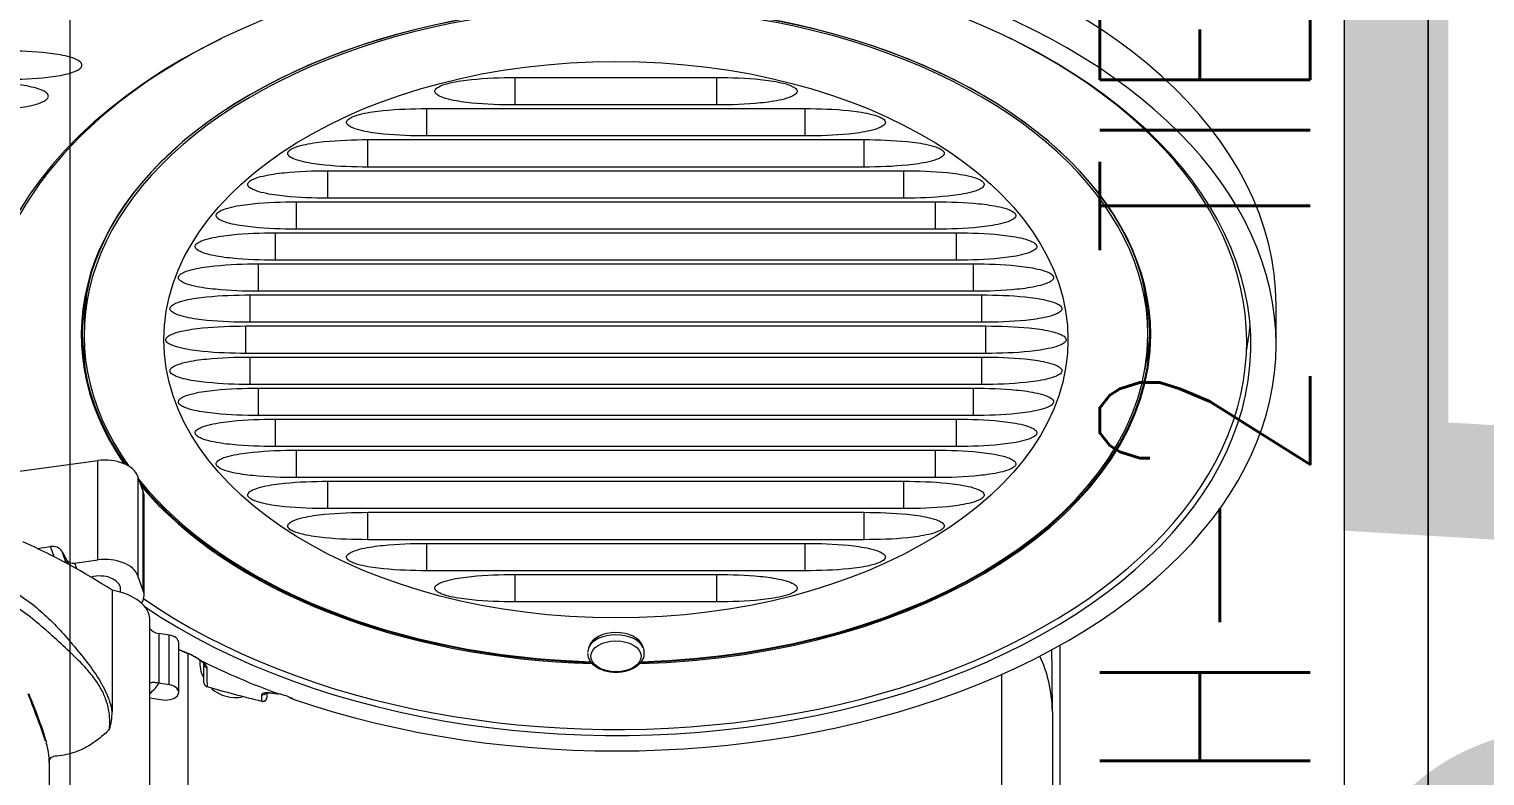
# Model space of a CAD drawing. Header units: millimetres. Extents: x 886808 to 1650903, y -1008069 to 230892.
# Drawn here: x 935554.9 to 935901.1, y -347029 to -346851.4 of the extents above; entities that cross this region are included whole.
import ezdxf

# ---------------------------------------------------------------- set-up
doc = ezdxf.new("R2010")
doc.units = ezdxf.units.MM
doc.layers.get('0').update_dxf_attribs({"lineweight": 0})
for name, color, linetype, lineweight in [('A_Dim', 8, 'Continuous', 5), ('hatch', 250, 'Continuous', 0), ('I-FURN', 252, 'Continuous', 5)]:
    doc.layers.add(name, color=color, linetype=linetype, lineweight=lineweight)
doc.styles.add('MtXpl_simplex8_shx', font='simplex8.shx')
doc.styles.add('TIÊU ĐỀ', font='arial.ttf', dxfattribs={"height": 230})
doc.dimstyles.new('1-100', dxfattribs={"dimtxt": 230, "dimasz": 150, "dimexe": 150, "dimexo": 300, "dimgap": 90, "dimtad": 1, "dimdec": 0, "dimrnd": 5, "dimzin": 0, "dimtxsty": 'TIÊU ĐỀ', "dimblk": 'ARCHTICK', "dimcen": 100, "dimdle": 120, "dimclrd": 256, "dimclre": 256, "dimclrt": 2, "dimadec": 0, "dimazin": 0, "dimtfac": 1, "dimtdec": 0, "dimtix": 1, "dimtmove": 1, "dimatfit": 3, "dimldrblk": 'OPEN30', "dimfxl": 900, "dimtolj": 1, "dimtzin": 0, "dimlwd": 13, "dimlwe": 13, "dimarcsym": 1})

# ---------------------------------------------------------------- blocks, each defined once
blk = doc.blocks.new('A$C26DD556D')
at = {"layer": 'hatch', "transparency": 33554636}
for p, q in [((2778.55, 22119.27), (2778.55, 23619.27)), ((2778.55, 23619.27), (2778.55, 22119.27)), ((2455.55, 22139.27), (2455.55, 23599.27)), ((2758.55, 23599.27), (2758.55, 22139.27)), ((2680.64, 23331.17, 0), (2680.64, 23331.18, 0)), ((2687.89, 23327.31, 0), (2687.88, 23327.25, 0)), ((2691.02, 23325.39, 0), (2691.02, 23325.47, 0)), ((2561.37, 23322.59, 0), (2609.37, 23322.59, 0)), ((2561.37, 23316.08, 0), (2561.37, 23322.59, 0)), ((2609.37, 23316.08, 0), (2609.37, 23322.59, 0)), ((2540.37, 23315.2, 0), (2630.37, 23315.2, 0)), ((2540.37, 23308.69, 0), (2540.37, 23315.2, 0)), ((2609.37, 23316.08, 0), (2561.37, 23316.08, 0)), ((2630.37, 23308.69, 0), (2630.37, 23315.2, 0)), ((2526.37, 23307.82, 0), (2644.37, 23307.82, 0)), ((2526.37, 23301.3, 0), (2526.37, 23307.82, 0)), ((2630.37, 23308.69, 0), (2540.37, 23308.69, 0)), ((2644.37, 23301.3, 0), (2644.37, 23307.82, 0)), ((2644.37, 23301.3, 0), (2526.37, 23301.3, 0)), ((2516.87, 23300.43, 0), (2653.87, 23300.43, 0)), ((2516.87, 23293.91, 0), (2516.87, 23300.43, 0)), ((2653.87, 23293.91, 0), (2653.87, 23300.43, 0)), ((2653.87, 23293.91, 0), (2516.87, 23293.91, 0)), ((2509.37, 23293.04, 0), (2661.37, 23293.04, 0)), ((2509.37, 23286.52, 0), (2509.37, 23293.04, 0)), ((2661.37, 23286.52, 0), (2661.37, 23293.04, 0)), ((2504.37, 23285.65, 0), (2666.37, 23285.65, 0)), ((2504.37, 23279.14, 0), (2504.37, 23285.65, 0)), ((2661.37, 23286.52, 0), (2509.37, 23286.52, 0)), ((2666.37, 23279.14, 0), (2666.37, 23285.65, 0)), ((2500.37, 23278.26, 0), (2670.37, 23278.26, 0)), ((2500.37, 23271.75, 0), (2500.37, 23278.26, 0)), ((2666.37, 23279.14, 0), (2504.37, 23279.14, 0)), ((2670.37, 23271.75, 0), (2670.37, 23278.26, 0)), ((2498.37, 23270.88, 0), (2672.37, 23270.88, 0)), ((2498.37, 23264.36, 0), (2498.37, 23270.88, 0)), ((2670.37, 23271.75, 0), (2500.37, 23271.75, 0)), ((2672.37, 23264.36, 0), (2672.37, 23270.88, 0)), ((2742.37, 23259.05, 0), (2742.37, 23268.5, 0)), ((2458.87, 23263.38, 0), (2458.87, 23261.41, 0)), ((2497.37, 23263.49, 0), (2673.37, 23263.49, 0)), ((2497.37, 23256.97, 0), (2497.37, 23263.49, 0)), ((2672.37, 23264.36, 0), (2498.37, 23264.36, 0)), ((2673.37, 23256.97, 0), (2673.37, 23263.49, 0)), ((2711.87, 23261.41, 0), (2711.87, 23263.38, 0)), ((2673.37, 23256.97, 0), (2497.37, 23256.97, 0)), ((2498.37, 23256.1, 0), (2672.37, 23256.1, 0)), ((2498.37, 23249.58, 0), (2498.37, 23256.1, 0)), ((2672.37, 23249.58, 0), (2672.37, 23256.1, 0)), ((2672.37, 23249.58, 0), (2498.37, 23249.58, 0)), ((2500.37, 23248.71, 0), (2670.37, 23248.71, 0)), ((2500.37, 23242.2, 0), (2500.37, 23248.71, 0)), ((2670.37, 23242.2, 0), (2670.37, 23248.71, 0)), ((2670.37, 23242.2, 0), (2500.37, 23242.2, 0)), ((2504.37, 23241.32, 0), (2666.37, 23241.32, 0)), ((2504.37, 23234.81, 0), (2504.37, 23241.32, 0)), ((2666.37, 23234.81, 0), (2666.37, 23241.32, 0)), ((2437.7, 23228.13, 0), (2462.11, 23231.46, 0)), ((2462.11, 23207.82, 0), (2462.11, 23231.46, 0)), ((2666.37, 23234.81, 0), (2504.37, 23234.81, 0)), ((2509.37, 23233.94, 0), (2661.37, 23233.94, 0)), ((2509.37, 23227.42, 0), (2509.37, 23233.94, 0)), ((2661.37, 23227.42, 0), (2661.37, 23233.94, 0)), ((2471.65, 23227.71, 0), (2471.65, 23204.07, 0)), ((2472.95, 23224.11, 0), (2471.65, 23227.71, 0)), ((2661.37, 23227.42, 0), (2509.37, 23227.42, 0)), ((2516.87, 23226.55, 0), (2653.87, 23226.55, 0)), ((2516.87, 23220.03, 0), (2516.87, 23226.55, 0)), ((2653.87, 23220.03, 0), (2653.87, 23226.55, 0)), ((2472.95, 23200.47, 0), (2472.95, 23224.11, 0)), ((2473.14, 23199.4, 0), (2473.14, 23223.04, 0)), ((2653.87, 23220.03, 0), (2516.87, 23220.03, 0)), ((2526.37, 23219.16, 0), (2644.37, 23219.16, 0)), ((2526.37, 23212.65, 0), (2526.37, 23219.16, 0)), ((2644.37, 23212.65, 0), (2644.37, 23219.16, 0)), ((2447.69, 23210.58, 0), (2450.85, 23211.01, 0)), ((2451.72, 23208.6, 0), (2450.85, 23211.01, 0)), ((2644.37, 23212.65, 0), (2526.37, 23212.65, 0)), ((2540.37, 23211.77, 0), (2630.37, 23211.77, 0)), ((2540.37, 23205.26, 0), (2540.37, 23211.77, 0)), ((2630.37, 23205.26, 0), (2630.37, 23211.77, 0)), ((2453.55, 23209.94, 0), (2454.77, 23207.78, 0)), ((2453.55, 23209.94, 0), (2454.56, 23207.11, 0)), ((2455.12, 23206.82, 0), (2454.77, 23207.78, 0)), ((2456.57, 23207.06, 0), (2462.11, 23207.82, 0)), ((2456.57, 23207.06, 0), (2457.04, 23205.76, 0)), ((2472.95, 23200.47, 0), (2471.65, 23204.07, 0)), ((2630.37, 23205.26, 0), (2540.37, 23205.26, 0)), ((2561.37, 23204.38, 0), (2609.37, 23204.38, 0)), ((2561.37, 23197.87, 0), (2561.37, 23204.38, 0)), ((2609.37, 23197.87, 0), (2609.37, 23204.38, 0)), ((2465.55, 23200.6, 0), (2465.55, 23171.69, 0)), ((2467.54, 23200.17, 0), (2467.54, 23200.94, 0)), ((2609.37, 23197.87, 0), (2561.37, 23197.87, 0)), ((2474.54, 23139.87, 0), (2474.54, 23193.45, 0)), ((2476.64, 23190.35, 0), (2476.64, 23178.53, 0)), ((2479.13, 23189.96, 0), (2476.64, 23190.35, 0)), ((2479.13, 23178.14, 0), (2479.13, 23189.96, 0)), ((2481.37, 23176.35, 0), (2481.37, 23188.17, 0)), ((2579.07, 23187.47, 0), (2578.83, 23186.82, 0)), ((2591.91, 23186.82, 0), (2591.67, 23187.47, 0)), ((2691.02, 23103.78, 0), (2691.02, 23187.55, 0)), ((2482.74, 23185.92, 0), (2483.37, 23185.65, 0)), ((2483.58, 23185.56, 0), (2483.58, 23105.65, 0)), ((2487.37, 23178.63, 0), (2487.37, 23183.08, 0)), ((2677.16, 23105.65, 0), (2677.16, 23180.63, 0)), ((2476.64, 23178.53, 0), (2476.67, 23178.53, 0)), ((2479.13, 23178.14, 0), (2476.67, 23178.53, 0)), ((2488.11, 23177.7, 0), (2488.1, 23177.67, 0)), ((2502.37, 23176.2, 0), (2502.37, 23175.17, 0)), ((2474.54, 23175.05, 0), (2477.62, 23174.56, 0)), ((2501.14, 23174.23, 0), (2501.13, 23174.2, 0)), ((2507.78, 23175.09, 0), (2508.03, 23174.98, 0)), ((2689.16, 23171.76, 0), (2689.16, 23105.65, 0)), ((2450.54, 23159.79, 0), (2450.54, 23139.87, 0))]:
    blk.add_line(p, q, dxfattribs=at)
for centre, radius, start, end in [((1748.22, 23170.76, 0), 940.94, 0.06122, 0.95686), ((2485.4, 23192.17, 0), 6.78, 242.3534, 247.1766), ((2472.38, 23161.44, 0), 26.62, 57.1728, 68.2304), ((2478.55, 23173.25, 0), 13.3, 51.3235, 68.7313), ((2494.87, 23183.59, 0), 8.5, 177.4645, 206.0972), ((2488.37, 23178.63, 0), 1, 180, 254.2253), ((2606.04, 23594.43, 0), 433.1, 254.1983, 255.982), ((2494.87, 23183.59, 0), 8.5, 228.2175, 281.4006), ((2144.09, 23058.54, 0), 323.55, 19.1568, 21.29), ((2316.29, 23122.19, 0), 140.21, 17.6762, 22.5278), ((2501.37, 23175.17, 0), 1, 256.0072, 270), ((2501.37, 23175.17, 0), 1, 270, 0), ((2502.53, 23163.12, 0), 13.11, 62.4718, 78.3925), ((2510.53, 23179.75, 0), 5.37, 242.4259, 248.8107), ((2449.9, 23171.98, 0), 15.66, 343.3889, 358.9594), ((2316.29, 23122.19, 0), 140.21, 17.477, 17.6762), ((2437.68, 23160.13, 0), 12.88, 357.9272, 18.6765)]:
    blk.add_arc(centre, radius, start, end, dxfattribs=at)
for centre, major_axis, ratio, start_param, end_param in [((2585.37, 23268.5, 0), (-157, 0), 0.615661, 3.141593, 4.338128), ((2585.37, 23261.4, 0), (127.18, 0), 0.615661, 0, 3.544314), ((2585.37, 23261.56, 0), (127, 0), 0.615661, 0, 3.549966), ((2585.37, 23259.05, 0), (-157, 0), 0.615661, 1.059776, 4.338128), ((2585.37, 23261.41, 0), (126.5, 0), 0.615661, 0, 3.555297), ((2585.37, 23259.05, 0), (-151, 0), 0.615661, 0.734046, 4.322472), ((2585.37, 23259.05, 0), (151, 0), 0.615661, 2.104329, 3.473083), ((2585.37, 23259.84, 0), (-150, 0), 0.615661, 0.724466, 4.038669), ((2585.37, 23259.84, 0), (-150, 0), 0.615661, 5.389055, 6.283185), ((2585.37, 23263.38, 0), (126.5, 0), 0.615661, 2.983699, 3.141593), ((2585.37, 23263.38, 0), (126.5, 0), 0.615661, 0, 0.157893), ((2585.37, 23263.9, 0), (127, 0), 0.615661, 3.156589, 3.281376), ((2585.37, 23263.9, 0), (127, 0), 0.615661, 6.143401, 6.268189), ((2585.37, 23268.5, 0), (-151, 0), 0.615661, 3.02391, 3.090712), ((2585.37, 23261.4, 0), (127.18, 0), 0.615661, 4.757399, 6.283185), ((2585.37, 23261.56, 0), (127, 0), 0.615661, 4.758807, 6.283185), ((2585.37, 23261.41, 0), (126.5, 0), 0.615661, 4.759981, 6.283185), ((2463.84, 23226.65, 0), (-8, 0), 0.615661, 3.359759, 4.930555), ((2585.37, 23261.41, 0), (126.5, 0), 0.615661, 3.599914, 4.664348), ((2585.37, 23261.56, 0), (127, 0), 0.615661, 3.61391, 4.665996), ((2585.37, 23261.4, 0), (127.18, 0), 0.615661, 3.621067, 4.66762), ((2465.14, 23223.04, 0), (-8, 0), 0.615661, 3.141593, 3.359759), ((2356.19, 23137.4, 0), (150, 0), 0.615661, 0.753765, 0.943013), ((2450.85, 23208.64, 0), (2.82, 1.02), 0.769332, 0.131173, 1.300544), ((2456.57, 23208.64, 0), (-1.88, -0.68), 0.769332, 0.131173, 1.300544), ((2463.84, 23203.01, 0), (8, 0), 0.615661, 0.218166, 1.788962), ((2462.54, 23200.94, 0), (-5, 0), 0.615661, 3.141593, 5.129276), ((2462.54, 23193.45, 0), (-12, 0), 0.615661, 3.141593, 4.458549), ((2465.14, 23199.4, 0), (-8, 0), 0.615661, 2.75235, 3.359759), ((2477.39, 23192.14, 0), (3, 0), 0.615661, 3.46149, 4.459316), ((2478.37, 23188.17, 0), (-3, 0), 0.615661, 3.141593, 4.459316), ((2585.37, 23185.89, 0), (-6.71, 0), 0.615661, 3.434862, 5.999791), ((2585.37, 23186.58, 0), (6.46, 0), 0.615661, 0.225948, 2.915645), ((2585.37, 23259.05, 0), (-157, 0), 0.615661, 0.846774, 0.854195), ((2585.37, 23185.89, 0), (-6.71, 0), 0.615661, 5.999791, 6.283185), ((2585.37, 23185.89, 0), (-6.71, 0), 0.615661, 3.36754, 3.434862), ((2585.37, 23259.05, 0), (-157, 0), 0.615661, 0.892082, 1.034619), ((2488.37, 23183.08, 0), (-1, 0), 0.965353, 0, 1.281011), ((2677.16, 23171.03, 0), (0, -21.09), 0.568863, 1.605703, 2.291462), ((2462.54, 23181.63, 0), (15, 0), 0.615661, 5.639684, 5.940266), ((2478.37, 23176.35, 0), (-3, 0), 0.615661, 1.317724, 4.459316), ((2488.37, 23178.63, 0), (-1, 0), 0.969152, 0, 1.303565), ((2501.37, 23176.74, 0), (1, 0), 0.972168, 4.466546, 5.635128), ((2501.37, 23175.17, 0), (-1, 0), 0.973162, 1.332882, 3.141593)]:
    blk.add_ellipse(centre, major_axis=major_axis, ratio=ratio, start_param=start_param, end_param=end_param, dxfattribs=at)
for centre, major_axis in [((2585.37, 23260.23, 0), (107.5, 0)), ((2585.37, 23184.91, 0), (-5.97, 0))]:
    blk.add_ellipse(centre, major_axis=major_axis, ratio=0.615661, dxfattribs=at)
for points, knots in [([(2440.37, 23322.17, 0), (2443.68, 23322.17, 0), (2446.99, 23322.3, 0), (2451.87, 23322.86, 0), (2453.49, 23323.1, 0), (2455.77, 23323.7, 0), (2456.51, 23323.94, 0), (2457.48, 23324.42, 0), (2457.77, 23324.6, 0), (2458.22, 23325.03, 0), (2458.37, 23325.28, 0), (2458.37, 23325.8, 0), (2458.22, 23326.05, 0), (2457.76, 23326.48, 0), (2457.46, 23326.67, 0), (2456.49, 23327.15, 0), (2455.74, 23327.39, 0), (2453.45, 23327.98, 0), (2451.82, 23328.23, 0), (2446.96, 23328.79, 0), (2443.68, 23328.91, 0), (2440.37, 23328.91, 0)], [0, 0, 0, 0, 0.25, 0.25, 0.375, 0.375, 0.4375, 0.4375, 0.46875, 0.46875, 0.5, 0.5, 0.53125, 0.53125, 0.5625, 0.5625, 0.625, 0.625, 0.75, 0.75, 1, 1, 1, 1]), ([(2432.37, 23314.78, 0), (2435.68, 23314.78, 0), (2438.99, 23314.91, 0), (2443.87, 23315.47, 0), (2445.49, 23315.72, 0), (2447.77, 23316.31, 0), (2448.51, 23316.55, 0), (2449.48, 23317.03, 0), (2449.77, 23317.21, 0), (2450.22, 23317.65, 0), (2450.37, 23317.89, 0), (2450.37, 23318.41, 0), (2450.22, 23318.66, 0), (2449.76, 23319.1, 0), (2449.46, 23319.28, 0), (2448.49, 23319.76, 0), (2447.74, 23320, 0), (2445.45, 23320.6, 0), (2443.82, 23320.84, 0), (2438.96, 23321.4, 0), (2435.68, 23321.52, 0), (2432.37, 23321.52, 0)], [0, 0, 0, 0, 0.25, 0.25, 0.375, 0.375, 0.4375, 0.4375, 0.46875, 0.46875, 0.5, 0.5, 0.53125, 0.53125, 0.5625, 0.5625, 0.625, 0.625, 0.75, 0.75, 1, 1, 1, 1]), ([(2561.37, 23316.08, 0), (2557.93, 23316.08, 0), (2554.48, 23316.19, 0), (2549.4, 23316.71, 0), (2547.73, 23316.93, 0), (2545.32, 23317.48, 0), (2544.51, 23317.7, 0), (2543.43, 23318.15, 0), (2543.09, 23318.32, 0), (2542.53, 23318.75, 0), (2542.32, 23319, 0), (2542.27, 23319.55, 0), (2542.43, 23319.81, 0), (2542.95, 23320.26, 0), (2543.28, 23320.44, 0), (2544.35, 23320.92, 0), (2545.14, 23321.14, 0), (2547.6, 23321.72, 0), (2549.3, 23321.95, 0), (2554.42, 23322.47, 0), (2557.91, 23322.59, 0), (2561.37, 23322.59, 0)], [0, 0, 0, 0, 0.25, 0.25, 0.375, 0.375, 0.4375, 0.4375, 0.46875, 0.46875, 0.5, 0.5, 0.53125, 0.53125, 0.5625, 0.5625, 0.625, 0.625, 0.75, 0.75, 1, 1, 1, 1]), ([(2609.37, 23322.59, 0), (2612.81, 23322.59, 0), (2616.27, 23322.47, 0), (2621.34, 23321.96, 0), (2623.01, 23321.74, 0), (2625.43, 23321.19, 0), (2626.24, 23320.97, 0), (2627.31, 23320.52, 0), (2627.65, 23320.34, 0), (2628.21, 23319.92, 0), (2628.42, 23319.67, 0), (2628.47, 23319.12, 0), (2628.31, 23318.86, 0), (2627.8, 23318.41, 0), (2627.46, 23318.23, 0), (2626.39, 23317.75, 0), (2625.6, 23317.52, 0), (2623.15, 23316.95, 0), (2621.45, 23316.72, 0), (2616.33, 23316.2, 0), (2612.84, 23316.08, 0), (2609.37, 23316.08, 0)], [0, 0, 0, 0, 0.25, 0.25, 0.375, 0.375, 0.4375, 0.4375, 0.46875, 0.46875, 0.5, 0.5, 0.53125, 0.53125, 0.5625, 0.5625, 0.625, 0.625, 0.75, 0.75, 1, 1, 1, 1]), ([(2540.37, 23308.69, 0), (2536.93, 23308.69, 0), (2533.48, 23308.81, 0), (2528.4, 23309.32, 0), (2526.73, 23309.54, 0), (2524.32, 23310.09, 0), (2523.51, 23310.31, 0), (2522.43, 23310.76, 0), (2522.09, 23310.94, 0), (2521.53, 23311.36, 0), (2521.32, 23311.61, 0), (2521.27, 23312.16, 0), (2521.43, 23312.42, 0), (2521.95, 23312.87, 0), (2522.28, 23313.05, 0), (2523.35, 23313.53, 0), (2524.14, 23313.76, 0), (2526.6, 23314.33, 0), (2528.3, 23314.56, 0), (2533.42, 23315.08, 0), (2536.91, 23315.2, 0), (2540.37, 23315.2, 0)], [0, 0, 0, 0, 0.25, 0.25, 0.375, 0.375, 0.4375, 0.4375, 0.46875, 0.46875, 0.5, 0.5, 0.53125, 0.53125, 0.5625, 0.5625, 0.625, 0.625, 0.75, 0.75, 1, 1, 1, 1]), ([(2630.37, 23315.2, 0), (2633.81, 23315.2, 0), (2637.27, 23315.09, 0), (2642.34, 23314.57, 0), (2644.01, 23314.35, 0), (2646.43, 23313.8, 0), (2647.24, 23313.58, 0), (2648.31, 23313.13, 0), (2648.65, 23312.96, 0), (2649.21, 23312.53, 0), (2649.42, 23312.28, 0), (2649.47, 23311.73, 0), (2649.31, 23311.47, 0), (2648.8, 23311.02, 0), (2648.46, 23310.84, 0), (2647.39, 23310.36, 0), (2646.6, 23310.14, 0), (2644.15, 23309.56, 0), (2642.45, 23309.33, 0), (2637.33, 23308.81, 0), (2633.84, 23308.69, 0), (2630.37, 23308.69, 0)], [0, 0, 0, 0, 0.25, 0.25, 0.375, 0.375, 0.4375, 0.4375, 0.46875, 0.46875, 0.5, 0.5, 0.53125, 0.53125, 0.5625, 0.5625, 0.625, 0.625, 0.75, 0.75, 1, 1, 1, 1]), ([(2526.37, 23301.3, 0), (2522.93, 23301.3, 0), (2519.48, 23301.42, 0), (2514.4, 23301.93, 0), (2512.73, 23302.16, 0), (2510.32, 23302.7, 0), (2509.51, 23302.92, 0), (2508.43, 23303.38, 0), (2508.09, 23303.55, 0), (2507.53, 23303.97, 0), (2507.32, 23304.22, 0), (2507.27, 23304.77, 0), (2507.43, 23305.04, 0), (2507.95, 23305.48, 0), (2508.28, 23305.66, 0), (2509.35, 23306.14, 0), (2510.14, 23306.37, 0), (2512.6, 23306.94, 0), (2514.3, 23307.17, 0), (2519.42, 23307.7, 0), (2522.91, 23307.82, 0), (2526.37, 23307.82, 0)], [0, 0, 0, 0, 0.25, 0.25, 0.375, 0.375, 0.4375, 0.4375, 0.46875, 0.46875, 0.5, 0.5, 0.53125, 0.53125, 0.5625, 0.5625, 0.625, 0.625, 0.75, 0.75, 1, 1, 1, 1]), ([(2644.37, 23307.82, 0), (2647.81, 23307.82, 0), (2651.27, 23307.7, 0), (2656.34, 23307.18, 0), (2658.01, 23306.96, 0), (2660.43, 23306.41, 0), (2661.24, 23306.19, 0), (2662.31, 23305.74, 0), (2662.65, 23305.57, 0), (2663.21, 23305.14, 0), (2663.42, 23304.89, 0), (2663.47, 23304.34, 0), (2663.31, 23304.08, 0), (2662.8, 23303.63, 0), (2662.46, 23303.45, 0), (2661.39, 23302.97, 0), (2660.6, 23302.75, 0), (2658.15, 23302.17, 0), (2656.45, 23301.95, 0), (2651.33, 23301.42, 0), (2647.84, 23301.3, 0), (2644.37, 23301.3, 0)], [0, 0, 0, 0, 0.25, 0.25, 0.375, 0.375, 0.4375, 0.4375, 0.46875, 0.46875, 0.5, 0.5, 0.53125, 0.53125, 0.5625, 0.5625, 0.625, 0.625, 0.75, 0.75, 1, 1, 1, 1]), ([(2516.87, 23293.91, 0), (2513.43, 23293.91, 0), (2509.98, 23294.03, 0), (2504.9, 23294.54, 0), (2503.23, 23294.77, 0), (2500.82, 23295.31, 0), (2500.01, 23295.54, 0), (2498.93, 23295.99, 0), (2498.59, 23296.16, 0), (2498.03, 23296.58, 0), (2497.82, 23296.83, 0), (2497.77, 23297.38, 0), (2497.93, 23297.65, 0), (2498.45, 23298.1, 0), (2498.78, 23298.28, 0), (2499.85, 23298.76, 0), (2500.64, 23298.98, 0), (2503.1, 23299.55, 0), (2504.8, 23299.78, 0), (2509.92, 23300.31, 0), (2513.41, 23300.43, 0), (2516.87, 23300.43, 0)], [0, 0, 0, 0, 0.25, 0.25, 0.375, 0.375, 0.4375, 0.4375, 0.46875, 0.46875, 0.5, 0.5, 0.53125, 0.53125, 0.5625, 0.5625, 0.625, 0.625, 0.75, 0.75, 1, 1, 1, 1]), ([(2653.87, 23300.43, 0), (2657.31, 23300.43, 0), (2660.77, 23300.31, 0), (2665.84, 23299.8, 0), (2667.51, 23299.57, 0), (2669.93, 23299.03, 0), (2670.74, 23298.8, 0), (2671.81, 23298.35, 0), (2672.15, 23298.18, 0), (2672.71, 23297.76, 0), (2672.92, 23297.51, 0), (2672.97, 23296.96, 0), (2672.81, 23296.69, 0), (2672.3, 23296.24, 0), (2671.96, 23296.06, 0), (2670.89, 23295.58, 0), (2670.1, 23295.36, 0), (2667.65, 23294.79, 0), (2665.95, 23294.56, 0), (2660.83, 23294.03, 0), (2657.34, 23293.91, 0), (2653.87, 23293.91, 0)], [0, 0, 0, 0, 0.25, 0.25, 0.375, 0.375, 0.4375, 0.4375, 0.46875, 0.46875, 0.5, 0.5, 0.53125, 0.53125, 0.5625, 0.5625, 0.625, 0.625, 0.75, 0.75, 1, 1, 1, 1]), ([(2509.37, 23286.52, 0), (2505.93, 23286.52, 0), (2502.48, 23286.64, 0), (2497.4, 23287.16, 0), (2495.73, 23287.38, 0), (2493.32, 23287.93, 0), (2492.51, 23288.15, 0), (2491.43, 23288.6, 0), (2491.09, 23288.77, 0), (2490.53, 23289.2, 0), (2490.32, 23289.45, 0), (2490.27, 23290, 0), (2490.43, 23290.26, 0), (2490.95, 23290.71, 0), (2491.28, 23290.89, 0), (2492.35, 23291.37, 0), (2493.14, 23291.59, 0), (2495.6, 23292.17, 0), (2497.3, 23292.39, 0), (2502.42, 23292.92, 0), (2505.91, 23293.04, 0), (2509.37, 23293.04, 0)], [0, 0, 0, 0, 0.25, 0.25, 0.375, 0.375, 0.4375, 0.4375, 0.46875, 0.46875, 0.5, 0.5, 0.53125, 0.53125, 0.5625, 0.5625, 0.625, 0.625, 0.75, 0.75, 1, 1, 1, 1]), ([(2661.37, 23293.04, 0), (2664.81, 23293.04, 0), (2668.27, 23292.92, 0), (2673.34, 23292.41, 0), (2675.01, 23292.18, 0), (2677.43, 23291.64, 0), (2678.24, 23291.42, 0), (2679.31, 23290.96, 0), (2679.65, 23290.79, 0), (2680.21, 23290.37, 0), (2680.42, 23290.12, 0), (2680.47, 23289.57, 0), (2680.31, 23289.3, 0), (2679.8, 23288.86, 0), (2679.46, 23288.68, 0), (2678.39, 23288.2, 0), (2677.6, 23287.97, 0), (2675.15, 23287.4, 0), (2673.45, 23287.17, 0), (2668.33, 23286.64, 0), (2664.84, 23286.52, 0), (2661.37, 23286.52, 0)], [0, 0, 0, 0, 0.25, 0.25, 0.375, 0.375, 0.4375, 0.4375, 0.46875, 0.46875, 0.5, 0.5, 0.53125, 0.53125, 0.5625, 0.5625, 0.625, 0.625, 0.75, 0.75, 1, 1, 1, 1]), ([(2504.37, 23279.14, 0), (2500.93, 23279.14, 0), (2497.48, 23279.25, 0), (2492.4, 23279.77, 0), (2490.73, 23279.99, 0), (2488.32, 23280.54, 0), (2487.51, 23280.76, 0), (2486.43, 23281.21, 0), (2486.09, 23281.38, 0), (2485.53, 23281.81, 0), (2485.32, 23282.06, 0), (2485.27, 23282.61, 0), (2485.43, 23282.87, 0), (2485.95, 23283.32, 0), (2486.28, 23283.5, 0), (2487.35, 23283.98, 0), (2488.14, 23284.2, 0), (2490.6, 23284.78, 0), (2492.3, 23285.01, 0), (2497.42, 23285.53, 0), (2500.91, 23285.65, 0), (2504.37, 23285.65, 0)], [0, 0, 0, 0, 0.25, 0.25, 0.375, 0.375, 0.4375, 0.4375, 0.46875, 0.46875, 0.5, 0.5, 0.53125, 0.53125, 0.5625, 0.5625, 0.625, 0.625, 0.75, 0.75, 1, 1, 1, 1]), ([(2666.37, 23285.65, 0), (2669.81, 23285.65, 0), (2673.27, 23285.53, 0), (2678.34, 23285.02, 0), (2680.01, 23284.8, 0), (2682.43, 23284.25, 0), (2683.24, 23284.03, 0), (2684.31, 23283.58, 0), (2684.65, 23283.4, 0), (2685.21, 23282.98, 0), (2685.42, 23282.73, 0), (2685.47, 23282.18, 0), (2685.31, 23281.92, 0), (2684.8, 23281.47, 0), (2684.46, 23281.29, 0), (2683.39, 23280.81, 0), (2682.6, 23280.58, 0), (2680.15, 23280.01, 0), (2678.45, 23279.78, 0), (2673.33, 23279.26, 0), (2669.84, 23279.14, 0), (2666.37, 23279.14, 0)], [0, 0, 0, 0, 0.25, 0.25, 0.375, 0.375, 0.4375, 0.4375, 0.46875, 0.46875, 0.5, 0.5, 0.53125, 0.53125, 0.5625, 0.5625, 0.625, 0.625, 0.75, 0.75, 1, 1, 1, 1]), ([(2500.37, 23271.75, 0), (2496.93, 23271.75, 0), (2493.48, 23271.87, 0), (2488.4, 23272.38, 0), (2486.73, 23272.6, 0), (2484.32, 23273.15, 0), (2483.51, 23273.37, 0), (2482.43, 23273.82, 0), (2482.09, 23274, 0), (2481.53, 23274.42, 0), (2481.32, 23274.67, 0), (2481.27, 23275.22, 0), (2481.43, 23275.48, 0), (2481.95, 23275.93, 0), (2482.28, 23276.11, 0), (2483.35, 23276.59, 0), (2484.14, 23276.82, 0), (2486.6, 23277.39, 0), (2488.3, 23277.62, 0), (2493.42, 23278.14, 0), (2496.91, 23278.26, 0), (2500.37, 23278.26, 0)], [0, 0, 0, 0, 0.25, 0.25, 0.375, 0.375, 0.4375, 0.4375, 0.46875, 0.46875, 0.5, 0.5, 0.53125, 0.53125, 0.5625, 0.5625, 0.625, 0.625, 0.75, 0.75, 1, 1, 1, 1]), ([(2670.37, 23278.26, 0), (2673.81, 23278.26, 0), (2677.27, 23278.15, 0), (2682.34, 23277.63, 0), (2684.01, 23277.41, 0), (2686.43, 23276.86, 0), (2687.24, 23276.64, 0), (2688.31, 23276.19, 0), (2688.65, 23276.02, 0), (2689.21, 23275.59, 0), (2689.42, 23275.34, 0), (2689.47, 23274.79, 0), (2689.31, 23274.53, 0), (2688.8, 23274.08, 0), (2688.46, 23273.9, 0), (2687.39, 23273.42, 0), (2686.6, 23273.2, 0), (2684.15, 23272.62, 0), (2682.45, 23272.39, 0), (2677.33, 23271.87, 0), (2673.84, 23271.75, 0), (2670.37, 23271.75, 0)], [0, 0, 0, 0, 0.25, 0.25, 0.375, 0.375, 0.4375, 0.4375, 0.46875, 0.46875, 0.5, 0.5, 0.53125, 0.53125, 0.5625, 0.5625, 0.625, 0.625, 0.75, 0.75, 1, 1, 1, 1]), ([(2498.37, 23264.36, 0), (2494.93, 23264.36, 0), (2491.48, 23264.48, 0), (2486.4, 23264.99, 0), (2484.73, 23265.22, 0), (2482.32, 23265.76, 0), (2481.51, 23265.98, 0), (2480.43, 23266.44, 0), (2480.09, 23266.61, 0), (2479.53, 23267.03, 0), (2479.32, 23267.28, 0), (2479.27, 23267.83, 0), (2479.43, 23268.1, 0), (2479.95, 23268.54, 0), (2480.28, 23268.73, 0), (2481.35, 23269.2, 0), (2482.14, 23269.43, 0), (2484.6, 23270, 0), (2486.3, 23270.23, 0), (2491.42, 23270.76, 0), (2494.91, 23270.88, 0), (2498.37, 23270.88, 0)], [0, 0, 0, 0, 0.25, 0.25, 0.375, 0.375, 0.4375, 0.4375, 0.46875, 0.46875, 0.5, 0.5, 0.53125, 0.53125, 0.5625, 0.5625, 0.625, 0.625, 0.75, 0.75, 1, 1, 1, 1]), ([(2672.37, 23270.88, 0), (2675.81, 23270.88, 0), (2679.27, 23270.76, 0), (2684.34, 23270.24, 0), (2686.01, 23270.02, 0), (2688.43, 23269.47, 0), (2689.24, 23269.25, 0), (2690.31, 23268.8, 0), (2690.65, 23268.63, 0), (2691.21, 23268.21, 0), (2691.42, 23267.95, 0), (2691.47, 23267.4, 0), (2691.31, 23267.14, 0), (2690.8, 23266.69, 0), (2690.46, 23266.51, 0), (2689.39, 23266.03, 0), (2688.6, 23265.81, 0), (2686.15, 23265.23, 0), (2684.45, 23265.01, 0), (2679.33, 23264.48, 0), (2675.84, 23264.36, 0), (2672.37, 23264.36, 0)], [0, 0, 0, 0, 0.25, 0.25, 0.375, 0.375, 0.4375, 0.4375, 0.46875, 0.46875, 0.5, 0.5, 0.53125, 0.53125, 0.5625, 0.5625, 0.625, 0.625, 0.75, 0.75, 1, 1, 1, 1]), ([(2497.37, 23256.97, 0), (2493.93, 23256.97, 0), (2490.48, 23257.09, 0), (2485.4, 23257.6, 0), (2483.73, 23257.83, 0), (2481.32, 23258.37, 0), (2480.51, 23258.6, 0), (2479.43, 23259.05, 0), (2479.09, 23259.22, 0), (2478.53, 23259.64, 0), (2478.32, 23259.9, 0), (2478.27, 23260.44, 0), (2478.43, 23260.71, 0), (2478.95, 23261.16, 0), (2479.28, 23261.34, 0), (2480.35, 23261.82, 0), (2481.14, 23262.04, 0), (2483.6, 23262.61, 0), (2485.3, 23262.84, 0), (2490.42, 23263.37, 0), (2493.91, 23263.49, 0), (2497.37, 23263.49, 0)], [0, 0, 0, 0, 0.25, 0.25, 0.375, 0.375, 0.4375, 0.4375, 0.46875, 0.46875, 0.5, 0.5, 0.53125, 0.53125, 0.5625, 0.5625, 0.625, 0.625, 0.75, 0.75, 1, 1, 1, 1]), ([(2673.37, 23263.49, 0), (2676.81, 23263.49, 0), (2680.27, 23263.37, 0), (2685.34, 23262.86, 0), (2687.01, 23262.63, 0), (2689.43, 23262.09, 0), (2690.24, 23261.86, 0), (2691.31, 23261.41, 0), (2691.65, 23261.24, 0), (2692.21, 23260.82, 0), (2692.42, 23260.57, 0), (2692.47, 23260.02, 0), (2692.31, 23259.75, 0), (2691.8, 23259.3, 0), (2691.46, 23259.12, 0), (2690.39, 23258.64, 0), (2689.6, 23258.42, 0), (2687.15, 23257.85, 0), (2685.45, 23257.62, 0), (2680.33, 23257.09, 0), (2676.84, 23256.97, 0), (2673.37, 23256.97, 0)], [0, 0, 0, 0, 0.25, 0.25, 0.375, 0.375, 0.4375, 0.4375, 0.46875, 0.46875, 0.5, 0.5, 0.53125, 0.53125, 0.5625, 0.5625, 0.625, 0.625, 0.75, 0.75, 1, 1, 1, 1]), ([(2498.37, 23249.58, 0), (2494.93, 23249.58, 0), (2491.48, 23249.7, 0), (2486.4, 23250.22, 0), (2484.73, 23250.44, 0), (2482.32, 23250.99, 0), (2481.51, 23251.21, 0), (2480.43, 23251.66, 0), (2480.09, 23251.83, 0), (2479.53, 23252.26, 0), (2479.32, 23252.51, 0), (2479.27, 23253.06, 0), (2479.43, 23253.32, 0), (2479.95, 23253.77, 0), (2480.28, 23253.95, 0), (2481.35, 23254.43, 0), (2482.14, 23254.65, 0), (2484.6, 23255.23, 0), (2486.3, 23255.46, 0), (2491.42, 23255.98, 0), (2494.91, 23256.1, 0), (2498.37, 23256.1, 0)], [0, 0, 0, 0, 0.25, 0.25, 0.375, 0.375, 0.4375, 0.4375, 0.46875, 0.46875, 0.5, 0.5, 0.53125, 0.53125, 0.5625, 0.5625, 0.625, 0.625, 0.75, 0.75, 1, 1, 1, 1]), ([(2672.37, 23256.1, 0), (2675.81, 23256.1, 0), (2679.27, 23255.98, 0), (2684.34, 23255.47, 0), (2686.01, 23255.25, 0), (2688.43, 23254.7, 0), (2689.24, 23254.48, 0), (2690.31, 23254.02, 0), (2690.65, 23253.85, 0), (2691.21, 23253.43, 0), (2691.42, 23253.18, 0), (2691.47, 23252.63, 0), (2691.31, 23252.36, 0), (2690.8, 23251.92, 0), (2690.46, 23251.74, 0), (2689.39, 23251.26, 0), (2688.6, 23251.03, 0), (2686.15, 23250.46, 0), (2684.45, 23250.23, 0), (2679.33, 23249.7, 0), (2675.84, 23249.58, 0), (2672.37, 23249.58, 0)], [0, 0, 0, 0, 0.25, 0.25, 0.375, 0.375, 0.4375, 0.4375, 0.46875, 0.46875, 0.5, 0.5, 0.53125, 0.53125, 0.5625, 0.5625, 0.625, 0.625, 0.75, 0.75, 1, 1, 1, 1]), ([(2500.37, 23242.2, 0), (2496.93, 23242.2, 0), (2493.48, 23242.32, 0), (2488.4, 23242.83, 0), (2486.73, 23243.05, 0), (2484.32, 23243.6, 0), (2483.51, 23243.82, 0), (2482.43, 23244.27, 0), (2482.09, 23244.44, 0), (2481.53, 23244.87, 0), (2481.32, 23245.12, 0), (2481.27, 23245.67, 0), (2481.43, 23245.93, 0), (2481.95, 23246.38, 0), (2482.28, 23246.56, 0), (2483.35, 23247.04, 0), (2484.14, 23247.26, 0), (2486.6, 23247.84, 0), (2488.3, 23248.07, 0), (2493.42, 23248.59, 0), (2496.91, 23248.71, 0), (2500.37, 23248.71, 0)], [0, 0, 0, 0, 0.25, 0.25, 0.375, 0.375, 0.4375, 0.4375, 0.46875, 0.46875, 0.5, 0.5, 0.53125, 0.53125, 0.5625, 0.5625, 0.625, 0.625, 0.75, 0.75, 1, 1, 1, 1]), ([(2670.37, 23248.71, 0), (2673.81, 23248.71, 0), (2677.27, 23248.59, 0), (2682.34, 23248.08, 0), (2684.01, 23247.86, 0), (2686.43, 23247.31, 0), (2687.24, 23247.09, 0), (2688.31, 23246.64, 0), (2688.65, 23246.46, 0), (2689.21, 23246.04, 0), (2689.42, 23245.79, 0), (2689.47, 23245.24, 0), (2689.31, 23244.98, 0), (2688.8, 23244.53, 0), (2688.46, 23244.35, 0), (2687.39, 23243.87, 0), (2686.6, 23243.64, 0), (2684.15, 23243.07, 0), (2682.45, 23242.84, 0), (2677.33, 23242.32, 0), (2673.84, 23242.2, 0), (2670.37, 23242.2, 0)], [0, 0, 0, 0, 0.25, 0.25, 0.375, 0.375, 0.4375, 0.4375, 0.46875, 0.46875, 0.5, 0.5, 0.53125, 0.53125, 0.5625, 0.5625, 0.625, 0.625, 0.75, 0.75, 1, 1, 1, 1]), ([(2504.37, 23234.81, 0), (2500.93, 23234.81, 0), (2497.48, 23234.93, 0), (2492.4, 23235.44, 0), (2490.73, 23235.66, 0), (2488.32, 23236.21, 0), (2487.51, 23236.43, 0), (2486.43, 23236.88, 0), (2486.09, 23237.06, 0), (2485.53, 23237.48, 0), (2485.32, 23237.73, 0), (2485.27, 23238.28, 0), (2485.43, 23238.55, 0), (2485.95, 23238.99, 0), (2486.28, 23239.17, 0), (2487.35, 23239.65, 0), (2488.14, 23239.88, 0), (2490.6, 23240.45, 0), (2492.3, 23240.68, 0), (2497.42, 23241.2, 0), (2500.91, 23241.32, 0), (2504.37, 23241.32, 0)], [0, 0, 0, 0, 0.25, 0.25, 0.375, 0.375, 0.4375, 0.4375, 0.46875, 0.46875, 0.5, 0.5, 0.53125, 0.53125, 0.5625, 0.5625, 0.625, 0.625, 0.75, 0.75, 1, 1, 1, 1]), ([(2666.37, 23241.32, 0), (2669.81, 23241.32, 0), (2673.27, 23241.21, 0), (2678.34, 23240.69, 0), (2680.01, 23240.47, 0), (2682.43, 23239.92, 0), (2683.24, 23239.7, 0), (2684.31, 23239.25, 0), (2684.65, 23239.08, 0), (2685.21, 23238.65, 0), (2685.42, 23238.4, 0), (2685.47, 23237.85, 0), (2685.31, 23237.59, 0), (2684.8, 23237.14, 0), (2684.46, 23236.96, 0), (2683.39, 23236.48, 0), (2682.6, 23236.26, 0), (2680.15, 23235.68, 0), (2678.45, 23235.45, 0), (2673.33, 23234.93, 0), (2669.84, 23234.81, 0), (2666.37, 23234.81, 0)], [0, 0, 0, 0, 0.25, 0.25, 0.375, 0.375, 0.4375, 0.4375, 0.46875, 0.46875, 0.5, 0.5, 0.53125, 0.53125, 0.5625, 0.5625, 0.625, 0.625, 0.75, 0.75, 1, 1, 1, 1]), ([(2509.37, 23227.42, 0), (2505.93, 23227.42, 0), (2502.48, 23227.54, 0), (2497.4, 23228.05, 0), (2495.73, 23228.28, 0), (2493.32, 23228.82, 0), (2492.51, 23229.04, 0), (2491.43, 23229.5, 0), (2491.09, 23229.67, 0), (2490.53, 23230.09, 0), (2490.32, 23230.34, 0), (2490.27, 23230.89, 0), (2490.43, 23231.16, 0), (2490.95, 23231.6, 0), (2491.28, 23231.79, 0), (2492.35, 23232.26, 0), (2493.14, 23232.49, 0), (2495.6, 23233.06, 0), (2497.3, 23233.29, 0), (2502.42, 23233.82, 0), (2505.91, 23233.94, 0), (2509.37, 23233.94, 0)], [0, 0, 0, 0, 0.25, 0.25, 0.375, 0.375, 0.4375, 0.4375, 0.46875, 0.46875, 0.5, 0.5, 0.53125, 0.53125, 0.5625, 0.5625, 0.625, 0.625, 0.75, 0.75, 1, 1, 1, 1]), ([(2661.37, 23233.94, 0), (2664.81, 23233.94, 0), (2668.27, 23233.82, 0), (2673.34, 23233.3, 0), (2675.01, 23233.08, 0), (2677.43, 23232.53, 0), (2678.24, 23232.31, 0), (2679.31, 23231.86, 0), (2679.65, 23231.69, 0), (2680.21, 23231.27, 0), (2680.42, 23231.01, 0), (2680.47, 23230.46, 0), (2680.31, 23230.2, 0), (2679.8, 23229.75, 0), (2679.46, 23229.57, 0), (2678.39, 23229.09, 0), (2677.6, 23228.87, 0), (2675.15, 23228.3, 0), (2673.45, 23228.07, 0), (2668.33, 23227.54, 0), (2664.84, 23227.42, 0), (2661.37, 23227.42, 0)], [0, 0, 0, 0, 0.25, 0.25, 0.375, 0.375, 0.4375, 0.4375, 0.46875, 0.46875, 0.5, 0.5, 0.53125, 0.53125, 0.5625, 0.5625, 0.625, 0.625, 0.75, 0.75, 1, 1, 1, 1]), ([(2516.87, 23220.03, 0), (2513.43, 23220.03, 0), (2509.98, 23220.15, 0), (2504.9, 23220.67, 0), (2503.23, 23220.89, 0), (2500.82, 23221.43, 0), (2500.01, 23221.66, 0), (2498.93, 23222.11, 0), (2498.59, 23222.28, 0), (2498.03, 23222.7, 0), (2497.82, 23222.96, 0), (2497.77, 23223.5, 0), (2497.93, 23223.77, 0), (2498.45, 23224.22, 0), (2498.78, 23224.4, 0), (2499.85, 23224.88, 0), (2500.64, 23225.1, 0), (2503.1, 23225.67, 0), (2504.8, 23225.9, 0), (2509.92, 23226.43, 0), (2513.41, 23226.55, 0), (2516.87, 23226.55, 0)], [0, 0, 0, 0, 0.25, 0.25, 0.375, 0.375, 0.4375, 0.4375, 0.46875, 0.46875, 0.5, 0.5, 0.53125, 0.53125, 0.5625, 0.5625, 0.625, 0.625, 0.75, 0.75, 1, 1, 1, 1]), ([(2653.87, 23226.55, 0), (2657.31, 23226.55, 0), (2660.77, 23226.43, 0), (2665.84, 23225.92, 0), (2667.51, 23225.69, 0), (2669.93, 23225.15, 0), (2670.74, 23224.93, 0), (2671.81, 23224.47, 0), (2672.15, 23224.3, 0), (2672.71, 23223.88, 0), (2672.92, 23223.63, 0), (2672.97, 23223.08, 0), (2672.81, 23222.81, 0), (2672.3, 23222.37, 0), (2671.96, 23222.18, 0), (2670.89, 23221.7, 0), (2670.1, 23221.48, 0), (2667.65, 23220.91, 0), (2665.95, 23220.68, 0), (2660.83, 23220.15, 0), (2657.34, 23220.03, 0), (2653.87, 23220.03, 0)], [0, 0, 0, 0, 0.25, 0.25, 0.375, 0.375, 0.4375, 0.4375, 0.46875, 0.46875, 0.5, 0.5, 0.53125, 0.53125, 0.5625, 0.5625, 0.625, 0.625, 0.75, 0.75, 1, 1, 1, 1]), ([(2526.37, 23212.65, 0), (2522.93, 23212.65, 0), (2519.48, 23212.76, 0), (2514.4, 23213.28, 0), (2512.73, 23213.5, 0), (2510.32, 23214.05, 0), (2509.51, 23214.27, 0), (2508.43, 23214.72, 0), (2508.09, 23214.89, 0), (2507.53, 23215.32, 0), (2507.32, 23215.57, 0), (2507.27, 23216.12, 0), (2507.43, 23216.38, 0), (2507.95, 23216.83, 0), (2508.28, 23217.01, 0), (2509.35, 23217.49, 0), (2510.14, 23217.71, 0), (2512.6, 23218.29, 0), (2514.3, 23218.52, 0), (2519.42, 23219.04, 0), (2522.91, 23219.16, 0), (2526.37, 23219.16, 0)], [0, 0, 0, 0, 0.25, 0.25, 0.375, 0.375, 0.4375, 0.4375, 0.46875, 0.46875, 0.5, 0.5, 0.53125, 0.53125, 0.5625, 0.5625, 0.625, 0.625, 0.75, 0.75, 1, 1, 1, 1]), ([(2644.37, 23219.16, 0), (2647.81, 23219.16, 0), (2651.27, 23219.04, 0), (2656.34, 23218.53, 0), (2658.01, 23218.31, 0), (2660.43, 23217.76, 0), (2661.24, 23217.54, 0), (2662.31, 23217.08, 0), (2662.65, 23216.91, 0), (2663.21, 23216.49, 0), (2663.42, 23216.24, 0), (2663.47, 23215.69, 0), (2663.31, 23215.42, 0), (2662.8, 23214.98, 0), (2662.46, 23214.8, 0), (2661.39, 23214.32, 0), (2660.6, 23214.09, 0), (2658.15, 23213.52, 0), (2656.45, 23213.29, 0), (2651.33, 23212.76, 0), (2647.84, 23212.65, 0), (2644.37, 23212.65, 0)], [0, 0, 0, 0, 0.25, 0.25, 0.375, 0.375, 0.4375, 0.4375, 0.46875, 0.46875, 0.5, 0.5, 0.53125, 0.53125, 0.5625, 0.5625, 0.625, 0.625, 0.75, 0.75, 1, 1, 1, 1]), ([(2540.37, 23205.26, 0), (2536.93, 23205.26, 0), (2533.48, 23205.38, 0), (2528.4, 23205.89, 0), (2526.73, 23206.11, 0), (2524.32, 23206.66, 0), (2523.51, 23206.88, 0), (2522.43, 23207.33, 0), (2522.09, 23207.5, 0), (2521.53, 23207.93, 0), (2521.32, 23208.18, 0), (2521.27, 23208.73, 0), (2521.43, 23208.99, 0), (2521.95, 23209.44, 0), (2522.28, 23209.62, 0), (2523.35, 23210.1, 0), (2524.14, 23210.32, 0), (2526.6, 23210.9, 0), (2528.3, 23211.13, 0), (2533.42, 23211.65, 0), (2536.91, 23211.77, 0), (2540.37, 23211.77, 0)], [0, 0, 0, 0, 0.25, 0.25, 0.375, 0.375, 0.4375, 0.4375, 0.46875, 0.46875, 0.5, 0.5, 0.53125, 0.53125, 0.5625, 0.5625, 0.625, 0.625, 0.75, 0.75, 1, 1, 1, 1]), ([(2630.37, 23211.77, 0), (2633.81, 23211.77, 0), (2637.27, 23211.65, 0), (2642.34, 23211.14, 0), (2644.01, 23210.92, 0), (2646.43, 23210.37, 0), (2647.24, 23210.15, 0), (2648.31, 23209.7, 0), (2648.65, 23209.53, 0), (2649.21, 23209.1, 0), (2649.42, 23208.85, 0), (2649.47, 23208.3, 0), (2649.31, 23208.04, 0), (2648.8, 23207.59, 0), (2648.46, 23207.41, 0), (2647.39, 23206.93, 0), (2646.6, 23206.71, 0), (2644.15, 23206.13, 0), (2642.45, 23205.9, 0), (2637.33, 23205.38, 0), (2633.84, 23205.26, 0), (2630.37, 23205.26, 0)], [0, 0, 0, 0, 0.25, 0.25, 0.375, 0.375, 0.4375, 0.4375, 0.46875, 0.46875, 0.5, 0.5, 0.53125, 0.53125, 0.5625, 0.5625, 0.625, 0.625, 0.75, 0.75, 1, 1, 1, 1]), ([(2561.37, 23197.87, 0), (2557.93, 23197.87, 0), (2554.48, 23197.99, 0), (2549.4, 23198.5, 0), (2547.73, 23198.72, 0), (2545.32, 23199.27, 0), (2544.51, 23199.49, 0), (2543.43, 23199.95, 0), (2543.09, 23200.12, 0), (2542.53, 23200.54, 0), (2542.32, 23200.79, 0), (2542.27, 23201.34, 0), (2542.43, 23201.61, 0), (2542.95, 23202.05, 0), (2543.28, 23202.23, 0), (2544.35, 23202.71, 0), (2545.14, 23202.94, 0), (2547.6, 23203.51, 0), (2549.3, 23203.74, 0), (2554.42, 23204.26, 0), (2557.91, 23204.38, 0), (2561.37, 23204.38, 0)], [0, 0, 0, 0, 0.25, 0.25, 0.375, 0.375, 0.4375, 0.4375, 0.46875, 0.46875, 0.5, 0.5, 0.53125, 0.53125, 0.5625, 0.5625, 0.625, 0.625, 0.75, 0.75, 1, 1, 1, 1]), ([(2609.37, 23204.38, 0), (2612.81, 23204.38, 0), (2616.27, 23204.27, 0), (2621.34, 23203.75, 0), (2623.01, 23203.53, 0), (2625.43, 23202.98, 0), (2626.24, 23202.76, 0), (2627.31, 23202.31, 0), (2627.65, 23202.14, 0), (2628.21, 23201.71, 0), (2628.42, 23201.46, 0), (2628.47, 23200.91, 0), (2628.31, 23200.65, 0), (2627.8, 23200.2, 0), (2627.46, 23200.02, 0), (2626.39, 23199.54, 0), (2625.6, 23199.32, 0), (2623.15, 23198.74, 0), (2621.45, 23198.51, 0), (2616.33, 23197.99, 0), (2612.84, 23197.87, 0), (2609.37, 23197.87, 0)], [0, 0, 0, 0, 0.25, 0.25, 0.375, 0.375, 0.4375, 0.4375, 0.46875, 0.46875, 0.5, 0.5, 0.53125, 0.53125, 0.5625, 0.5625, 0.625, 0.625, 0.75, 0.75, 1, 1, 1, 1]), ([(2439.29, 23201.87, 0), (2442.22, 23200.46, 0), (2444.97, 23198.64, 0), (2448.87, 23195.41, 0), (2450.14, 23194.24, 0), (2452.57, 23191.79, 0), (2453.74, 23190.51, 0), (2456.02, 23187.88, 0), (2457.13, 23186.55, 0), (2459.31, 23183.84, 0), (2460.37, 23182.46, 0), (2462.34, 23179.59, 0), (2463.26, 23178.07, 0), (2464.73, 23174.88, 0), (2465.25, 23173.26, 0), (2465.55, 23171.69, 0)], [0, 0, 0, 0, 0.25, 0.25, 0.375, 0.375, 0.5, 0.5, 0.625, 0.625, 0.75, 0.75, 0.875, 0.875, 1, 1, 1, 1]), ([(2464.9, 23167.5, 0), (2465.02, 23168.99, 0), (2465.02, 23170.55, 0), (2464.55, 23173.09, 0), (2464.32, 23173.95, 0), (2463.68, 23175.67, 0), (2463.26, 23176.54, 0), (2462.32, 23178.19, 0), (2461.78, 23178.99, 0), (2460.64, 23180.51, 0), (2460.04, 23181.24, 0), (2458.17, 23183.35, 0), (2456.84, 23184.66, 0), (2454.11, 23187.23, 0), (2452.71, 23188.49, 0), (2449.93, 23191.02, 0), (2448.54, 23192.26, 0), (2445.67, 23194.58, 0), (2444.2, 23195.66, 0), (2441.16, 23197.63, 0), (2439.58, 23198.51, 0), (2437.97, 23199.25, 0)], [0, 0, 0, 0, 0.125, 0.125, 0.1875, 0.1875, 0.25, 0.25, 0.3125, 0.3125, 0.375, 0.375, 0.5, 0.5, 0.625, 0.625, 0.75, 0.75, 0.875, 0.875, 1, 1, 1, 1]), ([(2578.62, 23185.68, 0), (2578.63, 23185.42, 0), (2578.67, 23184.87, 0), (2579.05, 23183.94, 0), (2579.79, 23183.02, 0), (2580.82, 23182.24, 0), (2582.12, 23181.64, 0), (2583.61, 23181.24, 0), (2585.2, 23181.09, 0), (2586.81, 23181.19, 0), (2588.34, 23181.54, 0), (2589.72, 23182.12, 0), (2590.87, 23182.93, 0), (2591.67, 23183.89, 0), (2592.11, 23184.98, 0), (2592.14, 23186.06, 0), (2591.98, 23186.84, 0), (2591.78, 23187.14, 0), (2591.77, 23187.14, 0)], [0, 0, 0, 0, 0.040542, 0.104486, 0.169255, 0.236886, 0.306903, 0.377675, 0.448382, 0.519114, 0.590128, 0.66171, 0.73411, 0.806709, 0.869013, 0.935577, 0.999849, 1, 1, 1, 1]), ([(2486.81, 23183.81, 0), (2487.24, 23183.49, 0), (2487.55, 23183.19, 0), (2487.87, 23182.77, 0), (2487.95, 23182.64, 0), (2488.06, 23182.39, 0), (2488.09, 23182.27, 0), (2488.09, 23182.16, 0)], [0, 0, 0, 0, 0.5, 0.5, 0.75, 0.75, 1, 1, 1, 1]), ([(2486.86, 23183.64, 0), (2486.89, 23183.61, 0), (2487.14, 23183.42, 0), (2487.33, 23183.16, 0), (2487.36, 23183.03, 0), (2487.37, 23183.03, 0)], [0, 0, 0, 0, 0.0481996, 0.4528327, 0.8012791, 0.8012791, 0.8012791, 0.8012791]), ([(2476.64, 23178.53, 0), (2476.41, 23178.56, 0), (2476.2, 23178.59, 0), (2475.91, 23178.62, 0), (2475.81, 23178.63, 0), (2475.63, 23178.65, 0), (2475.55, 23178.65, 0), (2475.31, 23178.66, 0), (2475.17, 23178.66, 0), (2474.93, 23178.64, 0), (2474.83, 23178.63, 0), (2474.58, 23178.57, 0), (2474.48, 23178.52, 0), (2474.41, 23178.43, 0), (2474.4, 23178.41, 0), (2474.4, 23178.39, 0)], [0, 0, 0, 0, 0.125, 0.125, 0.1875, 0.1875, 0.25, 0.25, 0.375, 0.375, 0.5, 0.5, 0.75, 0.75, 0.8219392, 0.8219392, 0.8219392, 0.8219392]), ([(2501.13, 23175.8, 0), (2501.13, 23175.87, 0), (2501.15, 23175.93, 0), (2501.25, 23176.04, 0), (2501.33, 23176.09, 0), (2501.53, 23176.17, 0), (2501.65, 23176.2, 0), (2501.93, 23176.25, 0), (2502.09, 23176.27, 0), (2502.46, 23176.28, 0), (2502.65, 23176.28, 0), (2503.08, 23176.26, 0), (2503.32, 23176.24, 0), (2503.81, 23176.19, 0), (2504.07, 23176.16, 0), (2504.6, 23176.07, 0), (2504.88, 23176.02, 0), (2505.17, 23175.95, 0)], [0, 0, 0, 0, 0.125, 0.125, 0.25, 0.25, 0.375, 0.375, 0.5, 0.5, 0.625, 0.625, 0.75, 0.75, 0.875, 0.875, 1, 1, 1, 1]), ([(2502.05, 23176.14, 0), (2502.05, 23176.14, 0), (2502.06, 23176.15, 0), (2502.16, 23176.18, 0), (2502.57, 23176.23, 0), (2503.29, 23176.22, 0), (2504.17, 23176.12, 0), (2504.75, 23176, 0), (2505.01, 23175.95, 0)], [0.266937, 0.266937, 0.266937, 0.266937, 0.2786384, 0.3837119, 0.5291228, 0.7009771, 0.8886773, 1, 1, 1, 1]), ([(2464.9, 23167.5, 0), (2464.13, 23166.75, 0), (2463.3, 23166, 0), (2461.39, 23164.51, 0), (2460.29, 23163.76, 0), (2458.51, 23162.82, 0), (2457.9, 23162.54, 0), (2456.7, 23162.07, 0), (2456.12, 23161.88, 0), (2454.49, 23161.45, 0), (2453.61, 23161.34, 0), (2452.21, 23161.15, 0), (2451.66, 23161.09, 0), (2450.87, 23160.78, 0), (2450.61, 23160.54, 0), (2450.54, 23160, 0), (2450.54, 23159.93, 0), (2450.54, 23159.85, 0)], [0, 0, 0, 0, 0.125, 0.125, 0.25, 0.25, 0.3125, 0.3125, 0.375, 0.375, 0.5, 0.5, 0.625, 0.625, 0.75, 0.75, 0.7671405, 0.7671405, 0.7671405, 0.7671405])]:
    blk.add_open_spline(points, degree=3, knots=knots, dxfattribs=at)
for points in [[(2488.09, 23182.16, 0), (2488.09, 23180.63, 0), (2488.1, 23179.14, 0), (2488.11, 23177.7, 0)], [(2501.14, 23174.23, 0), (2501.13, 23174.75, 0), (2501.13, 23175.27, 0), (2501.13, 23175.8, 0)], [(2450.54, 23159.85, 0), (2450.54, 23159.82, 0), (2450.54, 23159.78, 0), (2450.54, 23159.74, 0)]]:
    blk.add_open_spline(points, degree=3, dxfattribs=at)
at = {"layer": 'hatch', "transparency": 33554636, "style": 'MtXpl_simplex8_shx', "width": 0.7}
blk.add_text('BENCH-2 TIER-1500', height=50, rotation=90, dxfattribs=at).set_placement((2750.43, 23029.55))
blk = doc.blocks.new('_ArchTick')
at = {"color": 0, "linetype": 'ByBlock', "const_width": 0.15}
blk.add_lwpolyline([(-0.5, -0.5), (0.5, 0.5)], dxfattribs=at)
blk = doc.blocks.new('*D1147')
at = {"layer": 'A_Dim', "lineweight": 13, "transparency": 16777216}
for p, q in [((936191.5, -345054.2), (936191.5, -346894.2)), ((935389.19, -345174.2), (936341.5, -345174.2)), ((935289.19, -346774.2), (936341.5, -346774.2))]:
    blk.add_line(p, q, dxfattribs=at)
at = {"layer": 'Defpoints', "color": 0, "transparency": 16777216}
for p in [(935089.19, -345174.2), (934989.19, -346774.2), (936191.5, -346774.2)]:
    blk.add_point(p, dxfattribs=at)
at = {"layer": 'A_Dim', "lineweight": 13, "transparency": 16777216, "xscale": 150, "yscale": 150, "zscale": 150}
for p, rotation in [((936191.5, -345174.2), 90), ((936191.5, -346774.2), 270)]:
    blk.add_blockref('_ArchTick', p, dxfattribs=dict(at, rotation=rotation))
at = {"layer": 'A_Dim', "color": 2, "transparency": 16777216, "insert": (935984.07, -345974.2), "char_height": 230, "attachment_point": 5, "rotation": 90, "style": 'TIÊU ĐỀ'}
blk.add_mtext('\\A1;1600', dxfattribs=at)
blk = doc.blocks.new('_Open30')
at = {"color": 0, "linetype": 'ByBlock', "lineweight": -2}
for p, q in [((-1, 0.2679), (0, 0)), ((0, 0), (-1, -0.2679)), ((0, 0), (-1, 0))]:
    blk.add_line(p, q, dxfattribs=at)
blk = doc.blocks.new('*D1148')
at = {"layer": 'A_Dim', "lineweight": 13, "transparency": 16777216}
for p, q in [((936191.5, -346774.2), (936191.5, -346624.2)), ((935289.19, -346774.2), (936341.5, -346774.2)), ((936191.5, -346774.2), (936191.5, -347399.2)), ((935723.5, -347399.2), (936341.5, -347399.2)), ((936191.5, -347399.2), (936191.5, -347549.2))]:
    blk.add_line(p, q, dxfattribs=at)
at = {"layer": 'Defpoints', "color": 0, "transparency": 16777216}
for p in [(934989.19, -346774.2), (935423.5, -347399.2), (936191.5, -347399.2)]:
    blk.add_point(p, dxfattribs=at)
at = {"layer": 'A_Dim', "lineweight": 13, "transparency": 16777216, "xscale": 150, "yscale": 150, "zscale": 150}
for p, rotation in [((936191.5, -346774.2), 270), ((936191.5, -347399.2), 90)]:
    blk.add_blockref('_ArchTick', p, dxfattribs=dict(at, rotation=rotation))
at = {"layer": 'A_Dim', "color": 2, "transparency": 16777216, "insert": (935984.07, -347086.7), "char_height": 230, "attachment_point": 5, "rotation": 90, "style": 'TIÊU ĐỀ'}
blk.add_mtext('\\A1;625', dxfattribs=at)

msp = doc.modelspace()

# ---------------------------------------------------------------- block references
at = {"layer": 'I-FURN', "transparency": 33554636}
msp.add_blockref('A$C26DD556D', (933109.12, -370185.5), dxfattribs=at)

# ---------------------------------------------------------------- dimensions: what is measured, and where the dimension line sits
at = {"layer": 'A_Dim'}
for base, p1, p2, picture, middle in [((936191.5, -346774.2), (935089.19, -345174.2), (934989.19, -346774.2), '*D1147', (935984.07, -345974.2)), ((936191.5, -347399.2), (934989.19, -346774.2), (935423.5, -347399.2), '*D1148', (935984.07, -347086.7))]:
    dim = msp.add_linear_dim(base=base, p1=p1, p2=p2, angle=90, dimstyle='1-100', dxfattribs=at)
    dim.commit()
    dim.dimension.update_dxf_attribs({"geometry": picture, "text_midpoint": middle})

doc.saveas('drawing.dxf')
